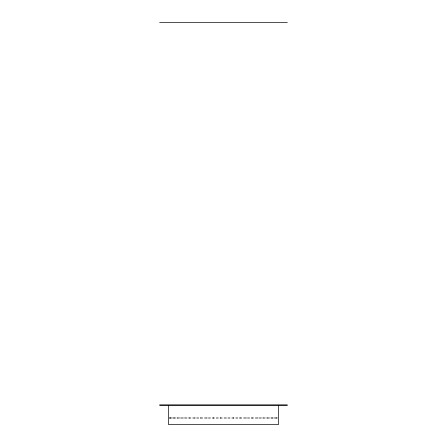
<?xml version="1.0" encoding="UTF-8"?>
<svg xmlns="http://www.w3.org/2000/svg" width="447" height="447" viewBox="0 0 447 447"><rect width="100%" height="100%" fill="white"/><g stroke="black" fill="none" stroke-linecap="round" stroke-linejoin="round"><path stroke-width="0.34" stroke-dasharray="2.23 1.68" d="M169.223 417.627L277.777 417.627M169.223 418.263L277.777 418.263M277.352 417.627L277.352 418.263M276.419 417.627L276.419 418.263M276.073 417.627L276.006 418.263M274.76 417.627L274.76 418.263M273.966 417.627L273.966 418.263M272.704 417.627L272.704 418.263M271.066 417.627L271.066 418.263M269.876 417.627L269.876 418.263M267.412 417.627L267.412 418.263M266.317 417.627L266.317 418.263M263.065 417.627L263.065 418.263M262.076 417.627L262.076 418.263M258.098 417.627L258.098 418.263M257.232 417.627L257.232 418.263M252.583 417.627L252.583 418.263M251.857 417.627L251.857 418.263M246.61 417.627L246.61 418.263M246.034 417.627L246.034 418.263M240.274 417.627L240.274 418.263M239.855 417.627L239.855 418.263M233.669 417.627L233.669 418.263M233.418 417.627L233.418 418.263M226.825 417.627L226.908 418.263M220.175 417.627L220.175 418.263M220.092 417.627L220.092 418.263M213.582 417.627L213.582 418.263M213.331 417.627L213.331 418.263M207.145 417.627L207.145 418.263M206.726 417.627L206.726 418.263M200.966 417.627L200.966 418.263M200.39 417.627L200.39 418.263M195.143 417.627L195.143 418.263M194.417 417.627L194.417 418.263M189.768 417.627L189.768 418.263M188.902 417.627L188.902 418.263M184.924 417.627L184.924 418.263M183.935 417.627L183.935 418.263M180.683 417.627L180.683 418.263M179.588 417.627L179.588 418.263M177.124 417.627L177.124 418.263M175.934 417.627L175.934 418.263M174.296 417.627L174.296 418.263M173.034 417.627L173.034 418.263M172.24 417.627L172.24 418.263M170.994 417.627L170.994 418.263M170.927 417.627L170.927 418.263M170.581 417.627L170.581 418.263M169.648 417.627L169.648 418.263"/><path stroke-width="0.67" d="M159.64 22.35L287.36 22.35M159.64 404.853L287.36 404.853M159.64 405.49L287.36 405.49M278.42 405.49L278.42 424.65L168.58 424.65L168.58 405.49"/></g></svg>
